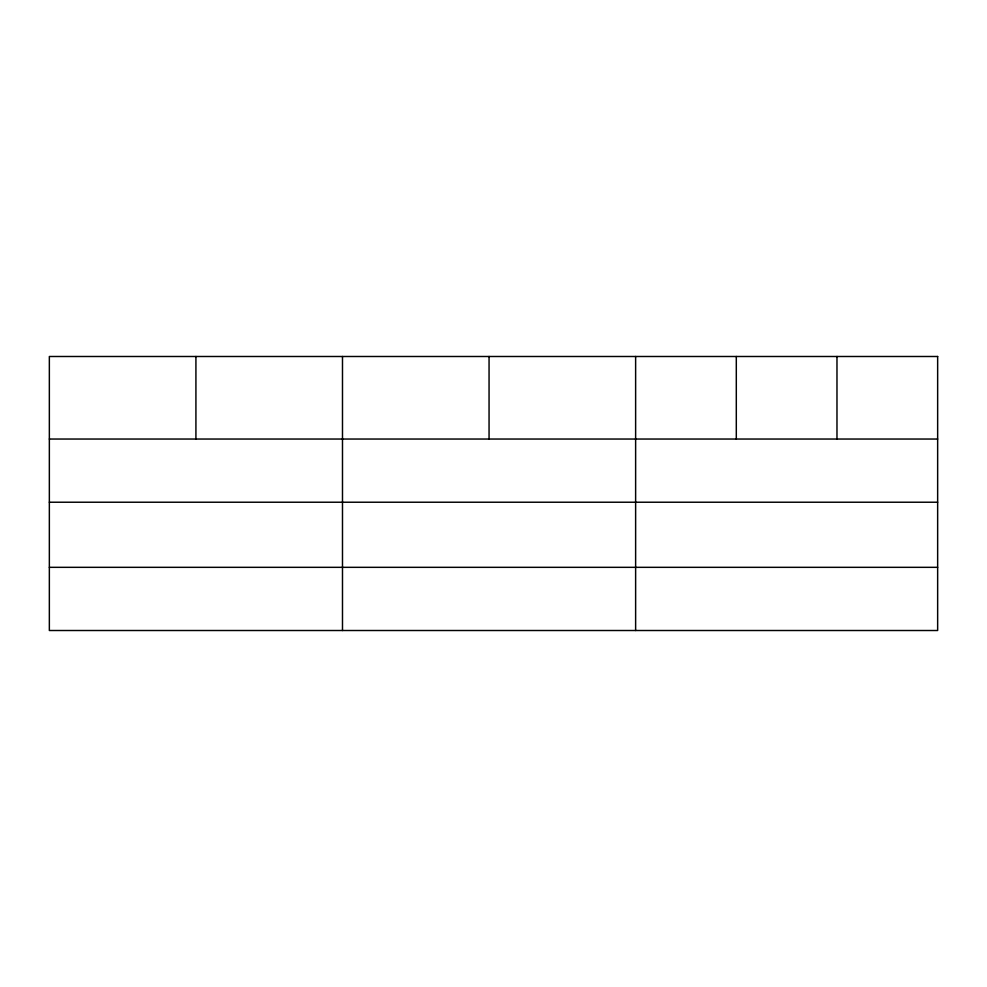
<?xml version="1.0" encoding="UTF-8"?>
<svg xmlns="http://www.w3.org/2000/svg" width="987" height="987" viewBox="0 0 987 987"><rect width="100%" height="100%" fill="white"/><g stroke="black" fill="none" stroke-linecap="round" stroke-linejoin="round"><path stroke-width="1.48" d="M49.35 439.042L937.65 439.042M49.35 502.223L937.65 502.223M49.35 567.328L937.65 567.328M836.976 356.492L836.976 439.042M736.302 356.492L736.302 439.042M635.628 356.492L635.628 630.508M489.058 356.492L489.058 439.042M342.489 356.492L342.489 630.508M195.919 356.492L195.919 439.042M937.65 356.492L49.35 356.492L49.35 630.508L937.65 630.508L937.65 356.492"/></g></svg>
